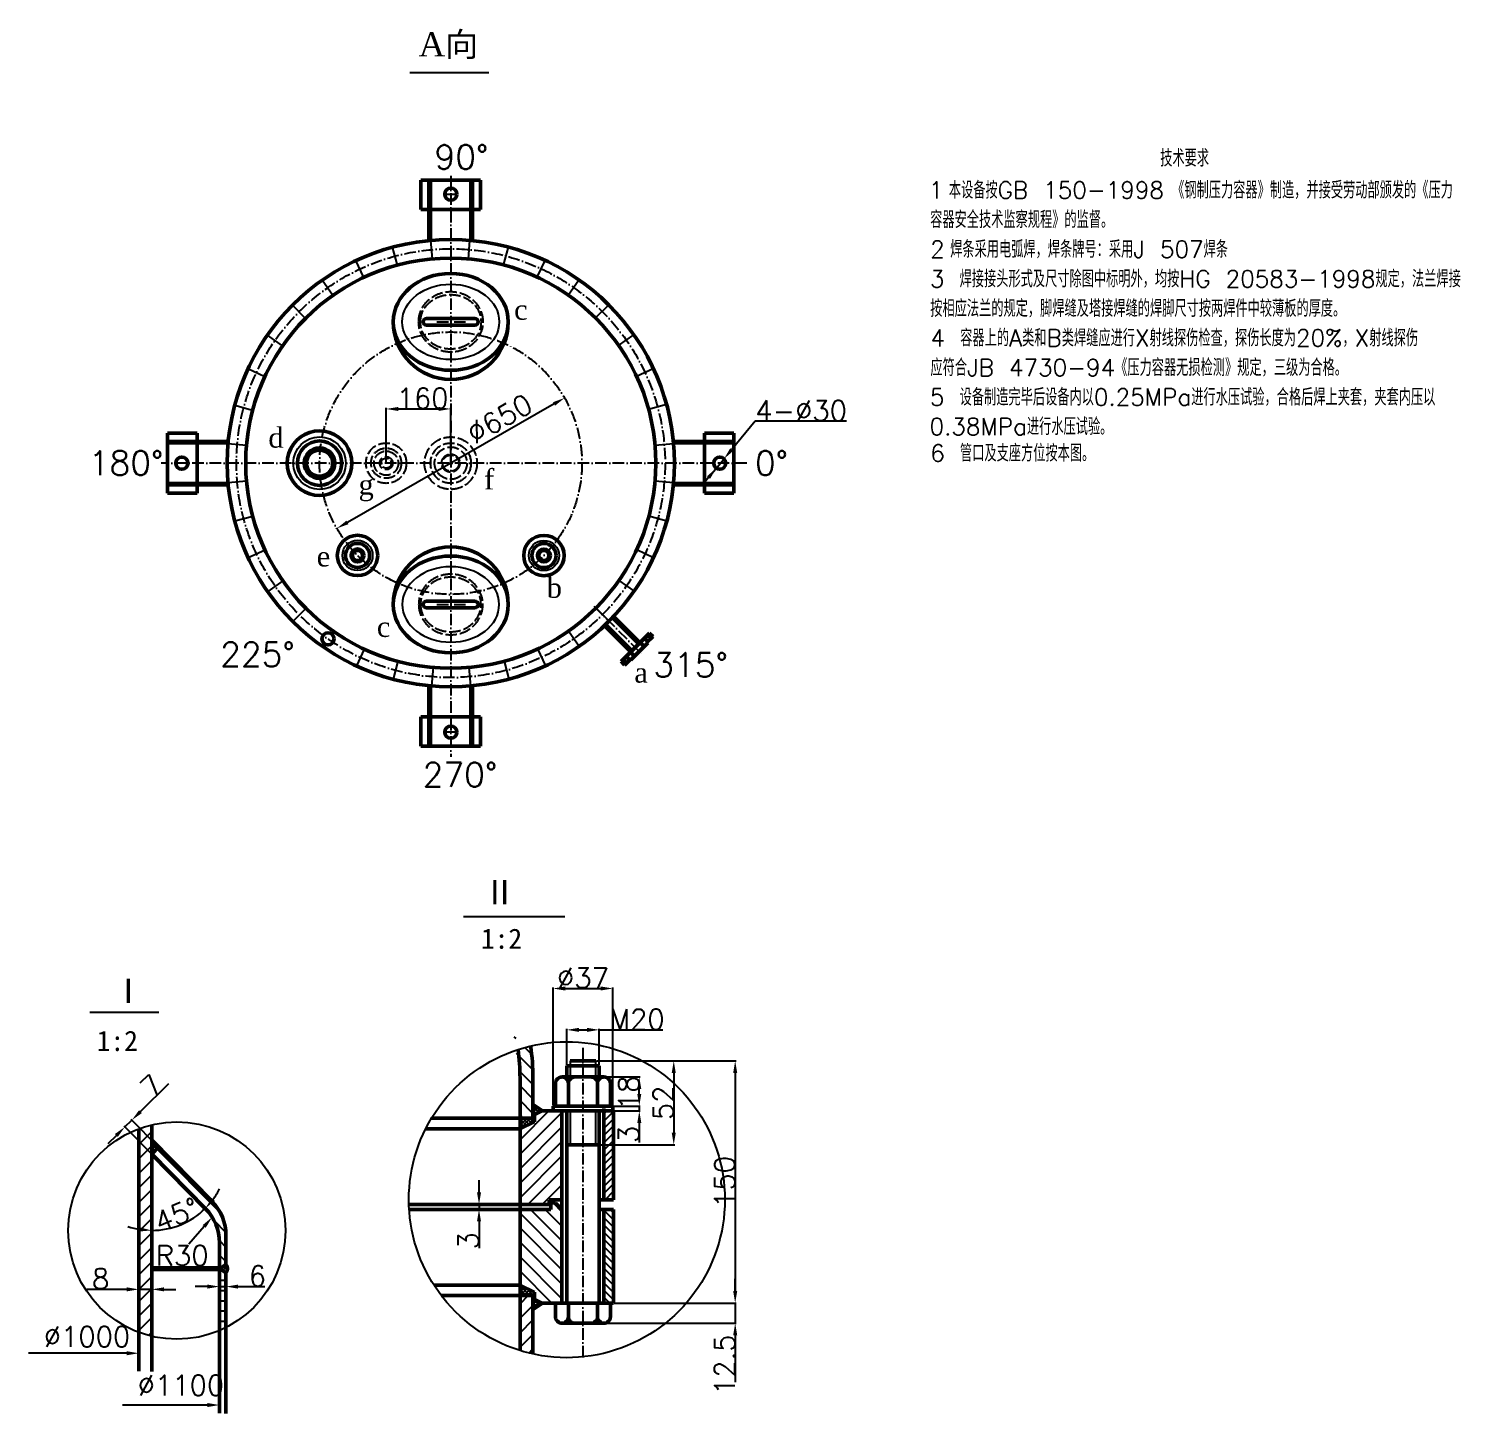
# Model space of a CAD drawing. Header units: millimetres. Extents: x 1843 to 5362, y -55 to 1852.
# Drawn here: x 3589 to 5362, y 137 to 1852 of the extents above; entities that cross this region are included whole.
import ezdxf

# ---------------------------------------------------------------- set-up
doc = ezdxf.new("R2010")
doc.units = ezdxf.units.MM
doc.header["$LTSCALE"] = 1.2
doc.linetypes.add('ACAD_ISO02W100', pattern=[15, 12, -3])
doc.linetypes.add('ACAD_ISO10W100', pattern=[18, 12, -3, 0, -3])
for name, color, linetype in [('中心线', 211, 'ACAD_ISO10W100'), ('剖面线', 2, 'Continuous'), ('填充线', 70, 'Continuous'), ('标注线', 131, 'Continuous'), ('细实线', 7, 'Continuous'), ('虚线', 2, 'ACAD_ISO02W100')]:
    doc.layers.add(name, color=color, linetype=linetype)
doc.layers.add('实体线', color=2, linetype='Continuous', lineweight=50)
doc.styles.get("Standard").update_dxf_attribs({"font": 'txt', "bigfont": 'gbcbig.shx'})
doc.dimstyles.new('ISO-25', dxfattribs={"dimtxt": 25, "dimasz": 15, "dimexe": 1.25, "dimexo": 0.625, "dimtad": 1, "dimdsep": 46, "dimtxsty": 'Standard', "dimcen": 2.5, "dimadec": 0, "dimazin": 0, "dimtfac": 1, "dimtmove": 0, "dimatfit": 3, "dimfxl": 1, "dimarcsym": 0})

# ---------------------------------------------------------------- blocks, each defined once
blk = doc.blocks.new('*D39')
at = {"layer": 'Defpoints', "color": 0}
for p in [(3741.346087718898, 493.9770303544909), (3741.346087718896, 457.6985981135508), (3808.067313643885, 390.0402852366617), (3765.608105355254, 366.3022615968181), (3741.346087718898, 188.2850511931813)]:
    blk.add_point(p, dxfattribs=at)
at = {"layer": '标注线', "color": 0, "lineweight": -2}
for start, end in [(323.6986375462063, 332.7968169986669), (270, 314.6004580937458), (251.8036410950788, 260.9018205475394)]:
    blk.add_arc((3741.346087718898, 457.6985981135492), 94.56180956636989, start, end, dxfattribs=at)
at = {"layer": '标注线', "color": 0}
for points in [[(3819.445841709283, 400.0797311142701), (3815.66374476736, 403.3501657523419), (3807.743489324107, 390.3686576075378)], [(3726.591624538503, 366.8186109571244), (3726.195058523407, 361.8343622278101), (3741.346087718898, 363.1367885471792)]]:
    blk.add_solid(points, dxfattribs=at)
at = {"layer": '标注线', "color": 0, "insert": (3772.248087926344, 382.3525940023278), "char_height": 25, "attachment_point": 5, "rotation": 22.30022904687283}
blk.add_mtext('45°', dxfattribs=at)
blk = doc.blocks.new('qiu')
at = {"layer": '细实线'}
for s, p in [('  技术要求', (-402.6370920980207, 385.3848700346662)), ('1 ', (-651.8466641620698, 345.7682033679994)), ('本设备按GB 150-1998', (-627.0528428054549, 345.7682033679994)), ('《钢制压力容器》制造，并接受劳动部颁发的《压力', (-350.4176066290502, 345.7682033679994)), ('容器安全技术监察规程》的监督。', (-650.1759567521749, 309.1515367013328)), ('2 ', (-650.1965634233193, 272.4182033679995)), ('焊条采用电弧焊，焊条牌号：采用J 507焊条', (-625.4027420667035, 272.4182033679995)), ('3 焊接接头形式及尺寸除图中标明外，均按HG 20583-1998规定，法兰焊接', (-650.4092900855085, 235.8015367013329)), ('按相应法兰的规定，脚焊缝及塔接焊缝的焊脚尺寸按两焊件中较薄板的厚度。', (-650.0592900855081, 199.1848700346663)), ('4 容器上的A类和B类焊缝应进行X射线探伤检查，探伤长度为20%%%，X射线探伤', (-649.7092900855087, 162.5682033679996)), ('应符合JB 4730-94《压力容器无损检测》规定，三级为合格。', (-649.8259567521754, 125.951536701333)), ('5 设备制造完毕后设备内以0.25MPa进行水压试验，合格后焊上夹套，夹套内压以', (-650.4092900855085, 89.33487003466644)), ('0.38MPa进行水压试验。', (-650.9074543968427, 52.83487003466644)), ('6 管口及支座方位按本图。', (-649.9426234188422, 19.9954456098385))]:
    blk.add_text(s, height=21, dxfattribs=at).set_placement(p)

msp = doc.modelspace()

# ---------------------------------------------------------------- hatches: boundary and pattern name
at = {"layer": '填充线'}
h = msp.add_hatch(dxfattribs=at)
h.set_pattern_fill('ANSI31', color=256, scale=4, angle=90, style=0)
h.set_pattern_definition([(135, (-588.7828640429466, -257.4005120936922), (-8.980256121069154, -8.980256121069152), [])])
edge = h.paths.add_edge_path()
edge.add_line((4197.537529479089, 501.9961920849237), (4213.53752947909, 501.9961920849237))
edge.add_line((4213.53752947909, 501.9961920849237), (4213.537529479091, 551.996192084835))
edge.add_spline(control_points=[(4213.537529479088, 551.9961920849237), (4213.537529479088, 565.2235174160419), (4212.549310425937, 578.4505161583277), (4210.581108170858, 591.6217320613239)], knot_values=[3.141592653589793, 3.141592653589793, 3.141592653589793, 3.141592653589793, 3.216182834028429, 3.216182834028429, 3.216182834028429, 3.216182834028429], degree=3, periodic=0)
edge.add_ellipse((4255.53752947909, 401.1758154581316), major_axis=(138.3667716029997, 138.3667716029997), ratio=0.999999999999997, start_angle=418.2820237421103, end_angle=423.0071593513018)
edge.add_ellipse((3197.537529479088, 551.9961920849241), major_axis=(-999.9999999999998, 7.273661547324616e-13), ratio=0.5000000000000001, start_angle=180, end_angle=184.045573651332, ccw=False)
edge.add_line((4197.537529479088, 551.996192084917), (4197.537529479089, 501.9961920849237))
h = msp.add_hatch(dxfattribs=at)
h.set_pattern_fill('ANSI37', color=256, scale=0.5, angle=90, style=0)
h.set_pattern_definition([(135, (-2223.976120673508, -2102.624885894642), (-2.245064030267288, -2.245064030267288), []), (225, (-2223.976120673508, -2102.624885894642), (2.245064030267288, -2.245064030267288), [])])
h.paths.add_polyline_path([(4197.537529479088, 501.9961920849237), (4197.537529479088, 489.1345161449376), (4215.669450493881, 497.6816178422359), (4215.669450493881, 506.4640533898641), (4225.537529479088, 511.1758154581316), (4213.53752947909, 519.1156797993792), (4213.53752947909, 501.9961920849237)])
h.paths.add_polyline_path([(4213.53752947909, 282.3554388313387), (4213.53752947909, 265.2359511168831), (4225.537529479088, 273.1758154581307), (4215.669450493881, 277.8875775263982), (4215.669450493881, 286.6700130740264), (4197.537529479088, 295.2171147713248), (4197.537529479088, 282.3554388313387)])
h = msp.add_hatch(dxfattribs=at)
h.set_pattern_fill('ANSI31', color=256, scale=2, style=0)
h.set_pattern_definition([(45, (-2223.976120673508, -2102.624885894642), (-8.980256121069152, 8.980256121069154), [])])
h.paths.add_polyline_path([(4197.537529479088, 395.1758154581313), (4233.53752947909, 395.1758154581312), (4233.53752947909, 401.1758154581316), (4249.537529479088, 401.1758154581316), (4249.53752947909, 511.1758154581316), (4225.537529479088, 511.1758154581316), (4215.669450493881, 506.4640533898644), (4215.669450493879, 497.6816178422359), (4197.537529479088, 489.1345161449374)])
h = msp.add_hatch(dxfattribs=at)
h.set_pattern_fill('ANSI31', color=256, style=0)
h.set_pattern_definition([(45, (-2223.976120673508, -2102.624885894642), (-4.490128060534576, 4.490128060534577), [])])
h.paths.add_polyline_path([(4301.53752947909, 401.1758154581316), (4313.53752947909, 401.1758154581317), (4313.53752947909, 511.1758154581317), (4301.53752947909, 511.1758154581316)])
h = msp.add_hatch(dxfattribs=at)
h.set_pattern_fill('ANSI37', color=256, scale=0.5, style=0)
h.set_pattern_definition([(45, (-2696.167562433699, -1767.011950803084), (-2.245064030267288, 2.245064030267288), []), (135, (-2696.167562433699, -1767.011950803084), (-2.245064030267288, -2.245064030267288), [])])
h.paths.add_polyline_path([(3741.3460877189, 474.7887505496874), (3741.3460877189, 457.698598113554), (3749.890332903895, 466.1245030630885)])
edge = h.paths.add_edge_path()
edge.add_line((3827.346087718897, 316.7887505496888), (3825.346087718897, 316.7887505496883))
edge.add_line((3825.346087718897, 316.7887505496883), (3825.346087718896, 314.7887505496888))
edge.add_line((3825.346087718896, 314.7887505496888), (3827.346087718897, 314.7887505496888))
edge.add_line((3827.346087718897, 314.7887505496888), (3833.312312746462, 310.5587555871407))
edge.add_ellipse((3827.346087718898, 315.7887505496886), major_axis=(5.610200013716516, 5.610200013716515), ratio=0.9999999999999966, start_angle=273.7621834316794, end_angle=355.8664283997117)
edge.add_line((3833.346087718895, 320.9799631621563), (3827.346087718897, 316.7887505496888))
h = msp.add_hatch(dxfattribs=at)
h.set_pattern_fill('ANSI31', color=256, scale=2, angle=90, style=0)
h.set_pattern_definition([(135, (-2696.167562433699, -1767.011950803084), (-8.980256121069154, -8.980256121069152), [])])
edge = h.paths.add_edge_path()
edge.add_line((3825.346087718898, 347.9107604889391), (3825.346087718897, 342.2140430102609))
edge.add_line((3825.346087718897, 342.2140430102609), (3825.346087718897, 316.7887505496888))
edge.add_line((3825.346087718897, 316.7887505496888), (3827.346087718898, 316.7887505496888))
edge.add_line((3827.346087718898, 316.7887505496888), (3833.346087718894, 320.9799631621557))
edge.add_line((3833.346087718894, 320.9799631621557), (3833.346087718895, 356.8885544438456))
edge.add_ellipse((3773.346087718897, 356.8885544438149), major_axis=(42.42640687119273, 42.42640687119272), ratio=0.999999999999991, start_angle=314.9999999999998, end_angle=359.6004580937469)
edge.add_line((3816.067313643894, 399.0180791914984), (3749.890332903895, 466.1245030630885))
edge.add_line((3749.890332903895, 466.1245030630885), (3741.346087718898, 457.698598113551))
edge.add_line((3741.346087718898, 457.698598113551), (3808.067313643878, 390.040285236669))
edge.add_ellipse((3765.346087718896, 347.9107604889737), major_axis=(42.42640687119273, 42.42640687119272), ratio=0.999999999999991, start_angle=314.9999999999997, end_angle=359.60045809374685, ccw=False)
h = msp.add_hatch(dxfattribs=at)
h.set_pattern_fill('ANSI31', color=256, scale=2, angle=90, style=0)
h.set_pattern_definition([(135, (-2223.976120673508, -2102.624885894642), (-8.980256121069154, -8.980256121069152), [])])
h.paths.add_polyline_path([(4235.53752947909, 389.1758154581311), (4197.53752947909, 389.1758154581311), (4197.53752947909, 295.2171147713243), (4215.669450493881, 286.6700130740265), (4215.669450493882, 277.8875775263983), (4225.537529479087, 273.1758154581316), (4249.537529479088, 273.1758154581316), (4249.53752947909, 389.1758154581339), (4241.537529479088, 397.1758154581316), (4235.53752947909, 397.1758154581316)])
h = msp.add_hatch(dxfattribs=at)
h.set_pattern_fill('ANSI31', color=256, angle=90, style=0)
h.set_pattern_definition([(135, (-2223.976120673508, -2102.624885894642), (-4.490128060534577, -4.490128060534576), [])])
h.paths.add_polyline_path([(4301.537529479088, 273.1758154581316), (4313.537529479088, 273.1758154581316), (4313.537529479088, 389.1758154581316), (4301.537529479087, 389.1758154581316)])
h = msp.add_hatch(dxfattribs=at)
h.set_pattern_fill('ANSI31', color=256, scale=4, style=0)
h.set_pattern_definition([(45, (-399.194707531175, -257.4005120936922), (-8.980256121069152, 8.980256121069154), [])])
edge = h.paths.add_edge_path()
edge.add_line((3741.346087718899, 306.0972245099047), (3725.346087718898, 290.0972245099033))
edge.add_line((3725.346087718898, 290.0972245099033), (3725.346087718898, 236.8647866542235))
edge.add_ellipse((3772.460551968733, 362.9868298350934), major_axis=(-95.2012145869637, 95.20121458696372), ratio=0.9999999999999993, start_angle=474.5161978641509, end_angle=481.6380046200763)
edge.add_line((3741.346087718899, 231.996629315696), (3741.346087718899, 306.0972245099047))
h = msp.add_hatch(dxfattribs=at)
h.set_pattern_fill('ANSI31', color=256, scale=4, angle=135, style=0)
h.set_pattern_definition([(180, (-399.194707531175, -257.4005120936922), (-2.664535259100376e-15, -12.7), [])])
edge = h.paths.add_edge_path()
edge.add_line((3833.346087718895, 310.5348094633197), (3827.346087718897, 314.7887505496888))
edge.add_line((3827.346087718897, 314.7887505496888), (3825.346087718898, 314.7887505496888))
edge.add_line((3825.346087718898, 314.7887505496888), (3825.346087718898, 239.1738150665147))
edge.add_ellipse((3772.460551968733, 362.9868298350934), major_axis=(-95.2012145869637, 95.20121458696372), ratio=0.9999999999999993, start_angle=518.1292837026167, end_angle=521.886666463532)
edge.add_line((3833.346087718895, 242.9056320808989), (3833.346087718895, 310.5348094633197))
h = msp.add_hatch(dxfattribs=at)
h.set_pattern_fill('ANSI31', color=256, scale=4, style=0)
h.set_pattern_definition([(45, (-588.7828640429466, -257.4005120936922), (-8.980256121069152, 8.980256121069154), [])])
edge = h.paths.add_edge_path()
edge.add_ellipse((4255.53752947909, 401.1758154581316), major_axis=(138.3667716029997, 138.3667716029997), ratio=0.999999999999997, start_angle=567.7583711443048, end_angle=572.6058292576769)
edge.add_line((4213.53752947909, 210.0561488414457), (4213.537529479091, 282.3554388313387))
edge.add_line((4213.53752947909, 282.3554388313387), (4197.537529479088, 282.3554388313387))
edge.add_line((4197.537529479088, 282.3554388313387), (4197.537529479089, 214.2888791365335))
at = {"layer": '实体线'}
h = msp.add_hatch(color=256, dxfattribs=at)
h.set_gradient(color1=(51, 51, 51), color2=(51, 51, 51), tint=1)
edge = h.paths.add_edge_path()
edge.add_line((4265.53752947909, 553.1758154581316), (4249.53752947909, 553.1758154581316))
edge.add_ellipse((4249.53752947909, 545.1758154581316), major_axis=(5.656854249492425, 5.656854249492426), ratio=0.9999999999999838, start_angle=314.99999999999955, end_angle=405.00000000000045, ccw=False)
edge.add_ellipse((4265.53752947909, 545.1758154581316), major_axis=(-5.656854249492426, 5.656854249492425), ratio=0.9999999999999839, start_angle=-45.00000000000051, end_angle=45.00000000000051, ccw=False)
edge = h.paths.add_edge_path()
edge.add_line((4301.53752947909, 553.1758154581316), (4285.53752947909, 553.1758154581316))
edge.add_ellipse((4285.53752947909, 545.1758154581316), major_axis=(5.656854249492425, 5.656854249492426), ratio=0.9999999999999838, start_angle=314.99999999999955, end_angle=405.00000000000045, ccw=False)
edge.add_ellipse((4301.53752947909, 545.1758154581316), major_axis=(-5.656854249492426, 5.656854249492425), ratio=0.9999999999999839, start_angle=-45.00000000000051, end_angle=45.00000000000051, ccw=False)
edge = h.paths.add_edge_path()
edge.add_ellipse((4285.53752947909, 256.1758154581316), major_axis=(-5.656854249492426, 5.656854249492425), ratio=0.9999999999999839, start_angle=134.9999999999995, end_angle=225.0000000000005, ccw=False)
edge.add_line((4285.53752947909, 248.1758154581316), (4301.53752947909, 248.1758154581316))
edge.add_ellipse((4301.53752947909, 256.1758154581316), major_axis=(5.656854249492425, 5.656854249492426), ratio=0.9999999999999838, start_angle=134.9999999999995, end_angle=225.0000000000005, ccw=False)
edge = h.paths.add_edge_path()
edge.add_ellipse((4249.53752947909, 256.1758154581318), major_axis=(-5.656854249492426, 5.656854249492425), ratio=0.999999999999998, start_angle=134.9999999999999, end_angle=224.9999999999993, ccw=False)
edge.add_line((4249.53752947909, 248.1758154581316), (4265.53752947909, 248.1758154581316))
edge.add_ellipse((4265.53752947909, 256.1758154581318), major_axis=(5.656854249492425, 5.656854249492426), ratio=0.9999999999999982, start_angle=135.0000000000008, end_angle=225.0000000000001, ccw=False)

# ---------------------------------------------------------------- linework, layer by layer
at = {"layer": '中心线'}
for p, q in [((4111.744761630622, 1669.576595708936), (4111.744761630622, 949.6854265298552)), ((4103.446741577932, 1646.686058084595), (4120.217790289718, 1646.686058084596)), ((4094.447038684226, 1488.540137571044), (4130.143017618275, 1488.540137571044)), ((4478.493933846103, 1313.505083042791), (3752.970574732695, 1313.505083042791)), ((4094.447038684226, 1138.470028514538), (4130.143017618275, 1138.470028514538)), ((4288.891227796952, 1136.566085551623), (4349.644952554577, 1075.883513750415)), ((4120.042781683311, 980.3241080009868), (4103.271732971525, 980.3241080009866)), ((4275.53752947909, 589.1707233563925), (4275.53752947909, 203.5631723675001))]:
    msp.add_line(p, q, dxfattribs=at)
msp.add_circle((4111.744761630622, 1313.505083042791), 162.5, dxfattribs=at)
msp.add_ellipse((4111.744761630622, 1313.505083042791), major_axis=(187.7368504050285, 187.7368504050283), ratio=0.9999999999999996, start_param=5.497787143782138, end_param=11.78097245096172, dxfattribs=at)
at = {"layer": '剖面线'}
for p, q in [((4060.952989691268, 1797.311791481215), (4158.978911233999, 1797.311791481215)), ((4127.424953817906, 751.8549122725603), (4253.194516254942, 751.8549122725602)), ((3664.615142194952, 633.363322593958), (3750.125442282387, 633.363322593958)), ((4259.53752947909, 573.1758154581316), (4259.53752947909, 553.1758154581316)), ((4291.537529479088, 553.1758154581316), (4291.537529479088, 573.1758154581316)), ((4259.53752947909, 511.1758154581316), (4259.53752947909, 469.1758154581316)), ((4291.53752947909, 469.1758154581316), (4291.53752947909, 511.1758154581316))]:
    msp.add_line(p, q, dxfattribs=at)
msp.add_ellipse((4111.744761630622, 1488.540137571044), major_axis=(-60, 0), ratio=0.7782747980715158, dxfattribs=at)
for centre, major_axis, ratio, start_param, end_param in [((3949.244761630622, 1313.505083042791), (-22.98097038856289, 22.98097038856291), 0.9999999999999908, 3.926990816987246, 10.21017612416683), ((3996.249908448453, 1199.193277491355), (13.25825214724793, 13.25825214724793), 0.9999999999999754, 5.497787143782126, 11.78097245096171), ((4227.154105020517, 1199.106947313605), (-13.25825214724794, 13.25825214724794), 0.9999999999999737, 3.926990816987255, 10.21017612416684), ((4255.53752947909, 401.1758154581316), (138.3667716029997, 138.3667716029997), 0.999999999999997, 5.497787143782136, 11.78097245096172), ((3772.460551968733, 362.9868298350934), (-95.2012145869637, 95.20121458696372), 0.9999999999999993, 3.926990816987241, 10.21017612416683)]:
    msp.add_ellipse(centre, major_axis=major_axis, ratio=ratio, start_param=start_param, end_param=end_param, dxfattribs=at)
at = {"layer": '剖面线', "extrusion": (0, 0, -1)}
msp.add_ellipse((4111.744761630622, 1138.470028514538), major_axis=(-60, 6.550982245663348e-14), ratio=0.7782747980715158, dxfattribs=at)
at = {"layer": '填充线'}
for p, q in [((4045.693081830384, 1558.76652639573), (4039.712024210678, 1580.975239770209)), ((4089.285757954068, 1566.510207800881), (4087.252068644773, 1589.420120672676)), ((4133.560839539658, 1566.566456517027), (4135.536311161342, 1589.481462776505)), ((4177.173050637452, 1558.933563455392), (4183.097659484527, 1581.157402232912)), ((4004.107352573669, 1543.57070014258), (3994.360658052764, 1564.403413502009)), ((4218.797256282083, 1543.843450209224), (4228.490986112727, 1564.700861409335)), ((3965.792131523993, 1521.384446532671), (3952.575948482841, 1540.208168423487)), ((4257.168726047907, 1521.754622233542), (4270.337037786479, 1540.611863971288)), ((3931.911607284512, 1492.881883655157), (3915.627502757107, 1509.124664812969)), ((4291.121562242987, 1493.338237388901), (4307.364343400799, 1509.622341916304)), ((3903.495222439869, 1458.929047460075), (3884.637980702124, 1472.097359198648)), ((4319.624125120502, 1459.457713149419), (4338.447847011317, 1472.673896190571)), ((3881.406394464188, 1420.557577694252), (3860.548983264077, 1430.251307524896)), ((4341.81037873041, 1421.142492099742), (4362.64309208984, 1430.889186620647)), ((3866.31628121802, 1378.933372049621), (3844.0924424405, 1384.857980896695)), ((4356.776616883171, 1380.403438115947), (4378.985451716778, 1386.38452844597)), ((3858.683388156385, 1335.321160951828), (3835.768381896907, 1337.296632573512)), ((4364.749886388711, 1335.964086719344), (4387.659799260507, 1337.997776028639)), ((3858.739636872531, 1291.046079366237), (3835.829724000736, 1289.012390056943)), ((4364.806135104857, 1291.689005133754), (4387.721141364335, 1289.71353351207)), ((3866.483318277682, 1247.453403242554), (3844.274604903203, 1241.472345622848)), ((4357.173242043223, 1248.076794035961), (4379.397080820742, 1242.152185188886)), ((4342.083128797055, 1206.45258839133), (4362.940539997166, 1196.758858560686)), ((3881.679144530833, 1205.867673985839), (3860.846431171403, 1196.120979464934)), ((3903.865398140741, 1167.552452936162), (3885.041676249925, 1154.33626989501)), ((4319.994300821372, 1168.081118625506), (4338.851542559118, 1154.912806886933)), ((3932.367961018257, 1133.671928696681), (3916.125179860444, 1117.387824169277)), ((4291.577915976732, 1134.128282430425), (4307.862020504135, 1117.885501272613)), ((4257.697391737249, 1105.625719552911), (4270.913574778401, 1086.801997662095)), ((4004.692266979158, 1083.166715876357), (3994.998537148515, 1062.309304676247)), ((4219.382170687572, 1083.439465943002), (4229.128865208479, 1062.606752583573)), ((4046.316472623792, 1068.076602630189), (4040.391863776716, 1045.85276385267)), ((4177.796441430857, 1068.243639689852), (4183.777499050564, 1046.034926315373)), ((4089.928683721584, 1060.443709568555), (4087.9532120999, 1037.528703309076)), ((4134.203765307174, 1060.499958284701), (4136.237454616469, 1037.590045412906)), ((3725.346087718897, 469.7023469312849), (3741.346087718899, 485.7023469312867)), ((3725.346087718895, 451.7418346891468), (3741.346087718899, 467.7418346891495)), ((3725.346087718896, 433.7813224470087), (3741.346087718899, 449.7813224470115)), ((3725.346087718896, 415.8208102048702), (3741.346087718899, 431.8208102048729)), ((3725.346087718896, 397.8602979627321), (3741.346087718899, 413.860297962734)), ((3725.346087718896, 379.8997857205941), (3741.346087718899, 395.8997857205959)), ((3725.346087718897, 361.9392734784551), (3741.346087718899, 377.9392734784569)), ((3725.346087718897, 343.9787612363166), (3741.346087718899, 359.9787612363184)), ((3725.346087718897, 326.0182489941785), (3741.346087718897, 342.0182489941794)), ((3725.346087718897, 308.0577367520405), (3741.346087718897, 324.0577367520414)), ((3725.346087718896, 290.097224509901), (3741.346087718897, 306.0972245099028))]:
    msp.add_line(p, q, dxfattribs=at)
at = {"layer": '实体线'}
for p, q in [((4148.744761630622, 1664.186058084596), (4074.744761630622, 1664.186058084596)), ((4074.744761630622, 1664.186058084596), (4074.744761630622, 1627.686058084596)), ((4084.744761630622, 1589.186058084596), (4084.744761630622, 1664.186058084596)), ((4084.744761630622, 1664.186058084596), (4138.744761630622, 1664.186058084596)), ((4086.744761630622, 1589.374617424535), (4086.744761630622, 1664.186058084595)), ((4136.744761630622, 1589.374617424535), (4136.744761630622, 1664.186058084595)), ((4138.744761630622, 1589.186058084596), (4138.744761630622, 1664.186058084596)), ((4148.744761630622, 1627.686058084596), (4148.744761630622, 1664.186058084596)), ((4074.744761630622, 1627.686058084596), (4084.744761630621, 1627.686058084596)), ((4086.744761630622, 1627.686058084596), (4136.744761630622, 1627.686058084596)), ((4138.744761630622, 1627.686058084596), (4148.744761630622, 1627.686058084596)), ((4081.744761630622, 1492.540137571044), (4141.744761630622, 1492.540137571044)), ((4081.744761630622, 1484.540137571044), (4141.744761630622, 1484.540137571044)), ((3797.563786588817, 1350.505083042792), (3761.063786588817, 1350.505083042792)), ((3761.063786588817, 1350.505083042792), (3761.063786588817, 1276.505083042792)), ((3797.563786588817, 1340.505083042792), (3797.563786588817, 1350.505083042792)), ((4425.925736672426, 1350.505083042791), (4425.925736672426, 1340.50508304279)), ((4462.425736672426, 1350.50508304279), (4425.925736672426, 1350.505083042791)), ((4462.425736672426, 1276.50508304279), (4462.425736672426, 1350.50508304279)), ((3836.063786588817, 1340.505083042792), (3761.063786588817, 1340.505083042792)), ((3761.063786588817, 1286.505083042792), (3761.063786588817, 1340.505083042792)), ((3835.875227248877, 1338.505083042792), (3761.063786588817, 1338.505083042792)), ((3797.563786588817, 1288.505083042792), (3797.563786588817, 1338.505083042792)), ((4387.425736672426, 1340.505083042791), (4462.425736672426, 1340.50508304279)), ((4387.614296012365, 1338.505083042791), (4462.425736672426, 1338.505083042791)), ((4425.925736672427, 1338.505083042791), (4425.925736672426, 1288.505083042791)), ((3835.875227248877, 1288.505083042792), (3761.063786588817, 1288.505083042792)), ((3836.063786588817, 1286.505083042792), (3761.063786588817, 1286.505083042792)), ((3797.563786588817, 1276.505083042792), (3797.563786588817, 1286.505083042792)), ((4387.425736672426, 1286.505083042791), (4462.425736672426, 1286.50508304279)), ((4387.614296012365, 1288.505083042791), (4462.425736672425, 1288.505083042791)), ((4425.925736672426, 1286.50508304279), (4425.925736672426, 1276.505083042791)), ((3761.063786588817, 1276.505083042792), (3797.563786588817, 1276.505083042792)), ((4425.925736672426, 1276.505083042791), (4462.425736672426, 1276.50508304279)), ((4081.744761630622, 1142.470028514538), (4141.744761630622, 1142.470028514538)), ((4081.744761630622, 1134.470028514538), (4141.744761630622, 1134.470028514538)), ((4312.216655079472, 1122.350643028878), (4344.798823396236, 1089.768474712115)), ((4313.42073841097, 1123.62143343153), (4346.036260263312, 1091.00591157919)), ((4302.120858612695, 1112.293896231838), (4334.722551764327, 1079.692203080205)), ((4303.388622230389, 1113.501006348297), (4335.959988631404, 1080.929639947282)), ((4358.057075543484, 1103.026726859362), (4322.701736484156, 1067.671387800034)), ((4355.58220180933, 1100.551853125209), (4359.824842496449, 1096.309212438089)), ((4358.057075543484, 1103.026726859362), (4362.299716230603, 1098.784086172243)), ((4334.722551764327, 1069.792708143594), (4355.935755199924, 1091.00591157919)), ((4346.213036958608, 1091.182688274487), (4351.162784426915, 1086.232940806181)), ((4351.693114512805, 1096.662765828683), (4355.935755199924, 1092.420125141564)), ((4355.228648418737, 1091.713018360377), (4362.299716230603, 1098.784086172243)), ((4355.228648418737, 1091.713018360377), (4355.935755199924, 1091.005911579191)), ((4322.701736484156, 1067.671387800034), (4326.944377171276, 1063.428747112915)), ((4325.176610218309, 1070.146261534187), (4329.419250905428, 1065.903620847068)), ((4326.944377171276, 1063.428747112915), (4334.015444983141, 1070.499814924781)), ((4329.065697514835, 1074.035348830713), (4333.308338201954, 1069.792708143594)), ((4334.015444983141, 1070.499814924781), (4334.722551764327, 1069.792708143594)), ((4334.545775069031, 1079.515426384909), (4339.495522537336, 1074.565678916603)), ((4084.744761630622, 1037.824108000986), (4084.744761630621, 962.8241080009866)), ((4086.744761630622, 1037.635548661048), (4086.744761630622, 962.8241080009868)), ((4136.744761630622, 1037.635548661048), (4136.744761630622, 962.8241080009866)), ((4138.744761630622, 1037.824108000986), (4138.744761630621, 962.8241080009864)), ((4074.744761630622, 999.3241080009866), (4074.744761630622, 962.8241080009866)), ((4084.744761630621, 999.3241080009867), (4074.744761630622, 999.3241080009866)), ((4136.744761630622, 999.3241080009864), (4086.744761630622, 999.3241080009866)), ((4148.744761630622, 999.3241080009864), (4138.744761630621, 999.3241080009865)), ((4148.744761630622, 962.8241080009864), (4148.744761630622, 999.3241080009864)), ((4074.744761630622, 962.8241080009866), (4148.744761630622, 962.8241080009864)), ((4138.744761630622, 962.8241080009864), (4084.744761630622, 962.8241080009866)), ((4291.53752947909, 573.1758154581316), (4259.537529479092, 573.1758154581316)), ((4197.537529479088, 214.2888791365335), (4197.537529479088, 551.9961920849237)), ((4213.53752947909, 501.9961920849237), (4213.53752947909, 551.9961920849255)), ((4301.53752947909, 553.1758154581316), (4249.53752947909, 553.1758154581316)), ((4295.53752947909, 567.1758154581316), (4255.53752947909, 567.1758154581316)), ((4255.53752947909, 567.1758154581316), (4255.53752947909, 553.1758154581316)), ((4295.537529479088, 553.1758154581316), (4295.537529479088, 567.1758154581316)), ((4241.53752947909, 545.1758154581316), (4241.53752947909, 517.1758154581316)), ((4257.53752947909, 545.1758154581316), (4257.53752947909, 517.1758154581316)), ((4293.53752947909, 517.1758154581316), (4293.53752947909, 545.1758154581316)), ((4309.53752947909, 517.1758154581316), (4309.53752947909, 545.1758154581316)), ((4225.537529479088, 511.1758154581316), (4213.537529479088, 519.1156797993804)), ((4312.53752947909, 517.1758154581316), (4238.53752947909, 517.1758154581316)), ((4238.53752947909, 517.1758154581316), (4238.53752947909, 511.1758154581316)), ((4241.53752947909, 517.1758154581316), (4309.53752947909, 517.1758154581316)), ((4312.53752947909, 511.1758154581316), (4312.53752947909, 517.1758154581316)), ((4213.53752947909, 501.9961920849237), (4087.829513497429, 501.9961920849237)), ((4215.669450493881, 497.6816178422359), (4197.53752947909, 489.1345161449381)), ((4225.537529479088, 511.1758154581316), (4215.669450493881, 506.4640533898641)), ((4215.669450493881, 506.4640533898641), (4215.669450493881, 497.6816178422359)), ((4225.537529479088, 511.1758154581316), (4312.53752947909, 511.1758154581316)), ((4249.53752947909, 511.1758154581316), (4249.537529479088, 273.1758154581316)), ((4255.53752947909, 511.1758154581316), (4255.53752947909, 273.1758154581316)), ((4255.53752947909, 511.1758154581316), (4295.537529479088, 511.1758154581316)), ((4295.53752947909, 273.1758154581316), (4295.537529479088, 511.1758154581316)), ((4301.53752947909, 401.1758154581316), (4301.53752947909, 514.1758154581316)), ((4313.53752947909, 511.1758154581316), (4301.53752947909, 511.1758154581316)), ((4301.53752947909, 511.1758154581316), (4301.53752947909, 401.1758154581316)), ((4313.53752947909, 401.1758154581316), (4313.53752947909, 511.1758154581316)), ((3725.346087718899, 188.6045849668815), (3725.346087718898, 489.1088730159631)), ((3741.346087718899, 188.2850511931815), (3741.346087718899, 493.9770303544908)), ((4197.537529479088, 489.1345161449376), (4080.740521663848, 489.1345161449376)), ((3741.346087718897, 474.7887505496888), (3816.067313643886, 399.0180791915013)), ((3741.346087718897, 457.6985981135508), (3749.890332903895, 466.1245030630889)), ((4255.53752947909, 469.1758154581316), (4295.537529479088, 469.1758154581316)), ((3741.346087718897, 457.6985981135508), (3808.067313643886, 390.0402852366615)), ((4233.53752947909, 395.1758154581312), (4059.949372967319, 395.1758154581312)), ((4249.53752947909, 401.1758154581316), (4233.53752947909, 401.1758154581316)), ((4233.53752947909, 401.1758154581316), (4233.53752947909, 395.1758154581316)), ((4235.53752947909, 397.1758154581316), (4235.53752947909, 389.1758154581316)), ((4235.53752947909, 397.1758154581316), (4241.537529479087, 397.1758154581316)), ((4241.537529479088, 397.1758154581316), (4249.53752947909, 389.1758154581316)), ((4295.53752947909, 401.1758154581316), (4313.53752947909, 401.1758154581316)), ((4235.537529479088, 389.1758154581312), (4060.22565844286, 389.1758154581312)), ((4313.537529479088, 389.1758154581316), (4295.53752947909, 389.1758154581316)), ((4301.537529479087, 389.1758154581316), (4301.537529479088, 273.1758154581316)), ((4301.537529479088, 276.1758154581316), (4301.53752947909, 374.1758154581316)), ((4313.537529479088, 273.1758154581316), (4313.537529479088, 389.1758154581316)), ((3833.346087718895, 320.9799631621568), (3833.346087718895, 356.8885544438149)), ((3825.346087718897, 136.7264882269336), (3825.346087718898, 347.9107604889737)), ((3825.346087718898, 347.9107604889737), (3825.346087718897, 342.2140430102609)), ((3827.346087718898, 316.7887505496888), (3833.346087718895, 320.9799631621563)), ((3741.346087718897, 316.7887505496888), (3827.346087718898, 316.7887505496888)), ((3741.346087718897, 314.7887505496888), (3827.346087718898, 314.7887505496888)), ((3827.346087718898, 314.7887505496888), (3833.312312746462, 310.5587555871407)), ((3833.346087718895, 136.5045897764642), (3833.346087718895, 310.5975379372207)), ((4197.537529479088, 295.2171147713248), (4091.02770996537, 295.2171147713248)), ((4215.669450493881, 286.6700130740264), (4197.53752947909, 295.2171147713243)), ((4215.669450493881, 277.8875775263982), (4215.669450493881, 286.6700130740264)), ((4213.53752947909, 282.3554388313387), (4100.062627755562, 282.3554388313387)), ((4213.53752947909, 210.0561488414453), (4213.53752947909, 282.3554388313387)), ((4225.537529479088, 273.1758154581307), (4213.537529479088, 265.235951116882)), ((4225.537529479088, 273.1758154581307), (4215.669450493881, 277.8875775263982)), ((4309.53752947909, 273.1758154581316), (4225.537529479088, 273.1758154581316)), ((4241.53752947909, 273.1758154581316), (4241.53752947909, 256.1758154581316)), ((4257.53752947909, 273.1758154581316), (4257.53752947909, 256.1758154581316)), ((4293.53752947909, 256.1758154581316), (4293.53752947909, 273.1758154581316)), ((4301.537529479088, 273.1758154581316), (4313.537529479088, 273.1758154581316)), ((4309.53752947909, 256.1758154581316), (4309.53752947909, 273.1758154581316)), ((4249.53752947909, 248.1758154581316), (4301.53752947909, 248.1758154581316))]:
    msp.add_line(p, q, dxfattribs=at)
for centre, radius, start, end in [((4081.744761630622, 1488.540137571044), 4, 90, 270), ((4141.744761630622, 1488.540137571044), 4, 270, 90), ((4111.744761630622, 1488.540137571044), 71.25, 180, 0), ((4111.744761630622, 1138.470028514538), 71.25, 0, 180), ((4081.744761630622, 1138.470028514538), 4, 89.99999999999994, 269.9999999999999), ((4141.744761630622, 1138.470028514538), 4, 269.9999999999999, 89.99999999999994)]:
    msp.add_arc(centre, radius, start, end, dxfattribs=at)
for centre, major_axis, ratio, start_param, end_param in [((4111.744761630622, 1646.686058084596), (-5.303300858899139, 5.30330085889914), 0.9999999999999873, 3.926990816987248, 10.21017612416683), ((4111.744761630622, 1313.505083042791), (195.8685783886738, 195.8685783886737), 0.9999999999999992, 5.497787143782138, 11.78097245096172), ((4111.744761630622, 1313.505083042791), (-179.6051224213831, 179.6051224213832), 0.9999999999999998, 3.926990816987241, 10.21017612416683), ((3949.244761630622, 1313.505083042791), (28.28427124746196, 28.28427124746196), 0.9999999999999956, 5.497787143782136, 11.78097245096172), ((3949.244761630622, 1313.505083042791), (-19.44543648263019, 19.44543648263019), 0.9999999999999865, 3.926990816987249, 10.21017612416684), ((3949.244761630622, 1313.505083042791), (-13.43502884254445, 13.43502884254446), 0.999999999999992, 3.926990816987246, 10.21017612416683), ((3949.244761630622, 1313.505083042791), (-11.49048519428151, 11.49048519428152), 0.9999999999999792, 3.926990816987252, 10.21017612416684), ((3778.563786588817, 1313.505083042792), (-5.303300858899271, 5.303300858899272), 0.9999999999999383, 3.926990816987272, 10.21017612416686), ((4444.925736672426, 1313.50508304279), (-5.303300858899271, 5.303300858899272), 0.9999999999999383, 3.926990816987272, 10.21017612416686), ((3996.249908448453, 1199.193277491355), (17.67766952966395, 17.67766952966395), 0.9999999999999702, 5.497787143782123, 11.78097245096171), ((4227.154105020517, 1199.106947313605), (-17.67766952966376, 17.67766952966376), 0.9999999999999912, 3.926990816987246, 10.21017612416683), ((3996.249908448453, 1199.193277491355), (10.60660171779835, 10.60660171779835), 0.9999999999999737, 5.497787143782125, 11.78097245096171), ((3996.249908448453, 1199.193277491355), (5.656854249492663, 5.656854249492662), 0.9999999999999001, 5.497787143782088, 11.78097245096167), ((4227.154105020517, 1199.106947313605), (-10.6066017177984, 10.60660171779841), 0.9999999999999629, 3.92699081698726, 10.21017612416685), ((4227.154105020517, 1199.106947313605), (-5.656854249492434, 5.656854249492435), 0.9999999999999807, 3.926990816987251, 10.21017612416684), ((3996.249908448453, 1199.193277491355), (4.41941738241602, 4.41941738241602), 0.9999999999999557, 5.497787143782116, 11.7809724509617), ((4227.154105020517, 1199.106947313605), (-4.419417382416163, 4.419417382416163), 0.9999999999998912, 3.926990816987296, 10.21017612416688), ((3959.73664134405, 1095.826922983166), (-5.303300858899271, 5.303300858899272), 0.9999999999999383, 3.926990816987272, 10.21017612416686), ((4111.744761630622, 980.3241080009866), (-5.303300858899201, 5.303300858899203), 0.9999999999999629, 3.92699081698726, 10.21017612416685), ((3197.537529479088, 551.9961920849241), (-999.9999999999998, 7.273661547324616e-13), 0.5000000000000001, 3.141592653589793, 3.212201233937466), ((4249.53752947909, 545.1758154581316), (-5.656854249492425, 5.656854249492426), 0.9999999999999838, -0.7853981633974564, 0.7853981633974563), ((4249.53752947909, 545.1758154581316), (5.656854249492426, 5.656854249492425), 0.9999999999999839, 5.49778714378213, 7.068583470577043), ((4265.53752947909, 545.1758154581316), (-5.656854249492425, 5.656854249492426), 0.9999999999999838, -0.7853981633974564, 0.7853981633974563), ((4285.53752947909, 545.1758154581316), (5.656854249492426, 5.656854249492425), 0.9999999999999839, 5.49778714378213, 7.068583470577043), ((4301.53752947909, 545.1758154581316), (-5.656854249492425, 5.656854249492426), 0.9999999999999838, -0.7853981633974564, 0.7853981633974563), ((4301.53752947909, 545.1758154581316), (5.656854249492426, 5.656854249492425), 0.9999999999999839, 5.49778714378213, 7.068583470577043), ((3773.346087718897, 356.8885544438149), (42.42640687119273, 42.42640687119272), 0.999999999999991, 5.497787143782134, 6.276211985415775), ((3765.346087718896, 347.9107604889737), (42.42640687119273, 42.42640687119272), 0.999999999999991, 5.497787143782134, 6.276211985415775), ((3827.346087718898, 315.7887505496888), (5.610200013716475, 5.610200013716474), 1, 4.784533414676488, 6.211040872887788), ((4249.53752947909, 256.1758154581316), (5.656854249492426, 5.656854249492425), 0.9999999999999839, 2.356194490192337, 3.926990816987249), ((4249.53752947909, 256.1758154581316), (-5.656854249492425, 5.656854249492426), 0.9999999999999838, 2.356194490192337, 3.926990816987249), ((4265.53752947909, 256.1758154581316), (5.656854249492426, 5.656854249492425), 0.9999999999999839, 2.356194490192337, 3.926990816987249), ((4285.53752947909, 256.1758154581316), (-5.656854249492425, 5.656854249492426), 0.9999999999999838, 2.356194490192337, 3.926990816987249), ((4301.53752947909, 256.1758154581316), (5.656854249492426, 5.656854249492425), 0.9999999999999839, 2.356194490192337, 3.926990816987249), ((4301.53752947909, 256.1758154581316), (-5.656854249492425, 5.656854249492426), 0.9999999999999838, 2.356194490192337, 3.926990816987249)]:
    msp.add_ellipse(centre, major_axis=major_axis, ratio=ratio, start_param=start_param, end_param=end_param, dxfattribs=at)
msp.add_ellipse((4111.744761630622, 1488.540137571044), major_axis=(-71.25, 0), ratio=0.8421052631578947, dxfattribs=at)
at = {"layer": '实体线', "extrusion": (0, 0, -1)}
msp.add_ellipse((4111.744761630622, 1138.470028514538), major_axis=(-71.25, 7.779291416725226e-14), ratio=0.8421052631578947, dxfattribs=at)
at = {"layer": '实体线'}
msp.add_open_spline([(4213.537529479088, 551.9961920849237), (4213.537529479088, 565.2235174160419), (4212.549310425937, 578.4505161583277), (4210.581108170858, 591.6217320613239)], degree=3, dxfattribs=at)
at = {"layer": '标注线'}
for p, q in [((4239.697190892633, 1386.884212871626), (3983.792332368611, 1240.125953213956)), ((4031.744761630622, 1314.130083042791), (4031.744761630622, 1381.904630425546)), ((4046.744761630622, 1380.654630425546), (4096.744761630622, 1380.654630425546)), ((4111.744761630622, 1314.130083042791), (4111.744761630622, 1381.904630425546)), ((4488.906817564539, 1365.404865296823), (4459.809474934201, 1330.350273658986)), ((4602.031817564544, 1365.404865296823), (4488.906817564539, 1365.404865296823)), ((4431.068162725574, 1295.724604387097), (4450.229037531326, 1318.80838390169)), ((4431.068162725575, 1295.724604387097), (4425.925736672427, 1289.529342929337)), ((4238.53752947909, 517.8008154581316), (4238.53752947909, 664.0386340915379)), ((4253.53752947909, 662.7886340915379), (4297.53752947909, 662.7886340915379)), ((4312.53752947909, 517.8008154581316), (4312.53752947909, 664.0386340915379)), ((4255.53752947909, 567.8008154581316), (4255.53752947909, 612.8098298366253)), ((4270.53752947909, 611.5598298366253), (4280.53752947909, 611.5598298366253)), ((4295.53752947909, 567.8008154581316), (4295.53752947909, 612.8098298366253)), ((4295.53752947909, 611.5598298366253), (4374.28752947909, 611.5598298366253)), ((4292.162529479088, 573.1758154581316), (4389.212395632429, 573.1758154581316)), ((4292.162529479088, 573.1758154581316), (4465.327758367002, 573.1758154581315)), ((4302.16252947909, 553.1758154581316), (4346.528205201997, 553.1758154581316)), ((4387.962395632429, 558.1758154581316), (4387.962395632429, 484.1758154581316)), ((4464.077758367002, 558.1758154581315), (4464.077758367002, 288.1758154581316)), ((3727.419766338232, 510.2733550155735), (3762.724112762355, 545.088726161232)), ((4345.278205201997, 532.1758154581316), (4345.278205201997, 547.1758154581316)), ((4345.278205201997, 532.1758154581316), (4345.278205201997, 538.1758154581316)), ((4310.16252947909, 517.1758154581316), (4346.528205201997, 517.1758154581316)), ((4310.16252947909, 517.1758154581316), (4346.528205201997, 517.1758154581316)), ((4345.278205201997, 517.1758154581316), (4345.278205201997, 511.1758154581316)), ((3708.195214671988, 491.3150688791152), (3716.739459856984, 499.7409738286515)), ((3749.451483687773, 466.5695158331405), (3715.861761424741, 500.6309993687555)), ((4314.16252947909, 511.1758154581316), (4346.528205201997, 511.1758154581316)), ((3697.514908190741, 480.7826876921936), (3686.834601709493, 470.2503065052715)), ((3740.907238502777, 458.1436108836042), (3707.317516239744, 492.2050944192192)), ((4345.278205201997, 496.1758154581316), (4345.278205201997, 471.943334469855)), ((4296.162529479088, 469.1758154581316), (4389.212395632429, 469.1758154581316)), ((4146.743451223205, 410.1758154581312), (4146.743451223205, 425.1758154581312)), ((4196.912529479088, 395.1758154581312), (4145.493451223205, 395.1758154581312)), ((4146.743451223205, 395.1758154581312), (4146.743451223205, 389.1758154581312)), ((4196.912529479088, 389.1758154581312), (4145.493451223205, 389.1758154581312)), ((4146.743451223205, 374.1758154581312), (4146.743451223205, 341.2591487914645)), ((3806.364378074016, 368.1140673715369), (3787.312708125511, 346.1634056920578)), ((4464.077758367002, 288.1758154581316), (4464.077758367002, 303.1758154581316)), ((3710.346087718898, 290.0972245099028), (3660.762754385564, 290.0972245099028)), ((3725.346087718898, 290.7222245099028), (3725.346087718898, 291.3472245099028)), ((3741.346087718899, 290.0972245099028), (3725.346087718898, 290.0972245099028)), ((3741.346087718899, 290.722224509901), (3741.346087718899, 291.3472245099028)), ((3756.346087718899, 290.0972245099028), (3771.346087718899, 290.0972245099028)), ((3810.346087718898, 293.5422877777441), (3795.346087718898, 293.5422877777441)), ((3825.346087718898, 294.1672877777441), (3825.346087718898, 294.7922877777441)), ((3825.346087718898, 293.5422877777441), (3833.346087718895, 293.5422877777441)), ((3833.346087718895, 294.1672877777441), (3833.346087718895, 294.7922877777441)), ((3848.346087718895, 293.5422877777441), (3881.262754385561, 293.5422877777441)), ((4314.162529479088, 273.1758154581316), (4465.327758367002, 273.1758154581316)), ((4314.787529479088, 273.1758154581316), (4465.327758367002, 273.1758154581316)), ((4464.077758367002, 273.1758154581316), (4464.077758367002, 248.1758154581316)), ((4302.16252947909, 248.1758154581316), (4465.327758367002, 248.1758154581316)), ((4464.077758367002, 233.1758154581316), (4464.077758367002, 175.259148791465)), ((3710.346087718897, 210.9558688639668), (3588.877608977576, 210.9558688639668)), ((3810.346087718897, 146.8477780157432), (3705.009364145897, 146.8477780157432))]:
    msp.add_line(p, q, dxfattribs=at)
for points in [[(4238.466381739602, 1389.060243392739), (4240.928000045664, 1384.708182350513), (4252.75337401931, 1394.269067789812)], [(4046.744761630622, 1383.154630425546), (4046.744761630622, 1378.154630425546), (4031.744761630622, 1380.654630425546)], [(4096.744761630622, 1383.154630425546), (4096.744761630622, 1378.154630425546), (4111.744761630622, 1380.654630425546)], [(4457.885826641318, 1331.947013226132), (4461.733123227084, 1328.75353409184), (4450.229037531326, 1318.80838390169)], [(4429.144514432693, 1297.321343954243), (4432.991811018458, 1294.127864819951), (4440.64860012845, 1307.266494144393)], [(3982.561523215581, 1242.301983735069), (3985.023141521642, 1237.949922692843), (3970.736149241933, 1232.741098295771)], [(4253.53752947909, 665.2886340915379), (4253.53752947909, 660.2886340915379), (4238.53752947909, 662.7886340915379)], [(4297.53752947909, 665.2886340915379), (4297.53752947909, 660.2886340915379), (4312.53752947909, 662.7886340915379)], [(4270.53752947909, 614.0598298366253), (4270.53752947909, 609.0598298366253), (4255.53752947909, 611.5598298366253)], [(4280.53752947909, 614.0598298366253), (4280.53752947909, 609.0598298366253), (4295.53752947909, 611.5598298366253)], [(4385.462395632429, 558.1758154581316), (4390.462395632429, 558.1758154581316), (4387.962395632429, 573.1758154581316)], [(4461.577758367002, 558.1758154581315), (4466.577758367002, 558.1758154581315), (4464.077758367002, 573.1758154581315)], [(4342.778205201997, 538.1758154581316), (4347.778205201997, 538.1758154581316), (4345.278205201997, 553.1758154581316)], [(4342.778205201997, 532.1758154581316), (4347.778205201997, 532.1758154581316), (4345.278205201997, 517.1758154581316)], [(4342.778205201997, 532.1758154581316), (4347.778205201997, 532.1758154581316), (4345.278205201997, 517.1758154581316)], [(3725.664369473745, 512.0534060957814), (3729.175163202719, 508.4933039353657), (3716.739459856984, 499.7409738286515)], [(4342.778205201997, 496.1758154581316), (4347.778205201997, 496.1758154581316), (4345.278205201997, 511.1758154581316)], [(3695.759511326254, 482.5627387724014), (3699.270305055227, 479.0026366119857), (3708.195214671988, 491.3150688791152)], [(4385.462395632429, 484.1758154581316), (4390.462395632429, 484.1758154581316), (4387.962395632429, 469.1758154581316)], [(4144.243451223205, 410.1758154581312), (4149.243451223205, 410.1758154581312), (4146.743451223205, 395.1758154581312)], [(3804.476337732554, 369.7527569910227), (3808.252418415479, 366.4753777520511), (3816.196515790932, 379.4423094203118)], [(4144.243451223205, 374.1758154581312), (4149.243451223205, 374.1758154581312), (4146.743451223205, 389.1758154581312)], [(3710.346087718898, 292.5972245099028), (3710.346087718898, 287.5972245099028), (3725.346087718898, 290.0972245099028)], [(3756.346087718899, 292.5972245099028), (3756.346087718899, 287.5972245099028), (3741.346087718899, 290.0972245099028)], [(3810.346087718898, 296.0422877777441), (3810.346087718898, 291.0422877777441), (3825.346087718898, 293.5422877777441)], [(3848.346087718895, 296.0422877777441), (3848.346087718895, 291.0422877777441), (3833.346087718895, 293.5422877777441)], [(4461.577758367002, 288.1758154581316), (4466.577758367002, 288.1758154581316), (4464.077758367002, 273.1758154581316)], [(4461.577758367002, 288.1758154581316), (4466.577758367002, 288.1758154581316), (4464.077758367002, 273.1758154581316)], [(4461.577758367002, 233.1758154581316), (4466.577758367002, 233.1758154581316), (4464.077758367002, 248.1758154581316)], [(3710.346087718897, 213.4558688639668), (3710.346087718897, 208.4558688639668), (3725.346087718897, 210.9558688639668)], [(3810.346087718897, 149.3477780157432), (3810.346087718897, 144.3477780157432), (3825.346087718897, 146.8477780157432)]]:
    msp.add_solid(points, dxfattribs=at)
at = {"layer": '虚线'}
for major_axis, ratio in [((-39.75, 0), 0.9433962264150944), ((-37.5, 0), 0.8997567310273977)]:
    msp.add_ellipse((4111.744761630622, 1488.540137571044), major_axis=major_axis, ratio=ratio, dxfattribs=at)
for centre, major_axis, ratio, start_param, end_param in [((4031.744761630622, 1313.505083042791), (-17.67766952966376, 17.67766952966376), 0.9999999999999912, 3.926990816987246, 10.21017612416683), ((4031.744761630622, 1313.505083042791), (-13.25825214724794, 13.25825214724794), 0.9999999999999737, 3.926990816987255, 10.21017612416684), ((4111.744761630622, 1313.505083042791), (-22.98097038856289, 22.98097038856291), 0.9999999999999908, 3.926990816987246, 10.21017612416683), ((4111.744761630622, 1313.505083042791), (-17.67766952966376, 17.67766952966376), 0.9999999999999912, 3.926990816987246, 10.21017612416683), ((4111.744761630622, 1313.505083042791), (14.14213562373098, 14.14213562373098), 0.9999999999999956, 5.497787143782136, 11.78097245096172), ((4031.744761630622, 1313.505083042791), (10.60660171779835, 10.60660171779835), 0.9999999999999737, 5.497787143782125, 11.78097245096171), ((4031.744761630622, 1313.505083042791), (-5.656854249492434, 5.656854249492435), 0.9999999999999807, 3.926990816987251, 10.21017612416684), ((4031.744761630622, 1313.505083042791), (4.41941738241602, 4.41941738241602), 0.9999999999999557, 5.497787143782116, 11.7809724509617), ((4111.744761630622, 1313.505083042791), (-7.954951288348671, 7.954951288348672), 0.9999999999999969, 3.926990816987243, 10.21017612416683), ((4111.744761630622, 1313.505083042791), (-7.07106781186569, 7.07106781186569), 0.9999999999999384, 3.926990816987272, 10.21017612416686)]:
    msp.add_ellipse(centre, major_axis=major_axis, ratio=ratio, start_param=start_param, end_param=end_param, dxfattribs=at)
at = {"layer": '虚线', "extrusion": (0, 0, -1)}
for major_axis, ratio in [((-39.75, 4.340025737751968e-14), 0.9433962264150944), ((-37.5, 4.094363903539593e-14), 0.8997567310273977)]:
    msp.add_ellipse((4111.744761630622, 1138.470028514538), major_axis=major_axis, ratio=ratio, dxfattribs=at)

# ---------------------------------------------------------------- block references
at = {"layer": '标注线'}
msp.add_blockref('qiu', (5355.748924929589, 1295.502208797343), dxfattribs=at)

# ---------------------------------------------------------------- texts
at = {"layer": '剖面线', "char_height": 25, "width": 126.2413063060994, "attachment_point": 1}
for insert in [(4149.160640259986, 737.0260400966185), (3673.222505086139, 610.4438002581942)]:
    msp.add_mtext('{\\fSimSun|b0|i0|c134|p2;1:2}', dxfattribs=dict(at, insert=insert))
at = {"layer": '标注线'}
msp.add_text('160', height=25, dxfattribs=at).set_placement((4044.661428297289, 1381.279630425546))
at = {"layer": '标注线', "attachment_point": 1}
for s, insert, char_height, width in [('{\\fTimes New Roman|b0|i0|c186|p18;A\\fSimSun|b0|i0|c134|p2;向}', (4072.020654851403, 1847.300714963956), 30, 169.7440193929615), ('90%%D', (4091.618461571023, 1707.732940853707), 30, 169.7440193929615), ('{\\fTimes New Roman|b0|i0|c186|p18;c}', (4190.181254375027, 1516.095669326371), 25, 49.2806740327851), ('{\\fTimes New Roman|b0|i0|c186|p18;d}', (3885.806817273477, 1357.663538200502), 25, 49.2806740327851), ('180%%D', (3663.317960269387, 1328.709556496307), 30, 169.7440193929615), ('0%%D', (4488.55371292095, 1328.620871370157), 30, 169.7440193929615), ('{\\fTimes New Roman|b0|i0|c186|p18;f}', (4152.943979425084, 1305.930593425665), 25, 49.2806740327851), ('{\\fTimes New Roman|b0|i0|c186|p18;g}', (3997.518720029492, 1299.46397755555), 25, 49.2806740327851), ('{\\fTimes New Roman|b0|i0|c186|p18;e}', (3945.71030023096, 1210.547985960704), 25, 49.2806740327851), ('{\\fTimes New Roman|b0|i0|c186|p18;b}', (4230.656583154151, 1171.748281833055), 25, 49.2806740327851), ('{\\fTimes New Roman|b0|i0|c186|p18;c}', (4020.184902068303, 1123.248647220016), 25, 49.2806740327851), ('225%%D', (3826.110045773823, 1091.615938642163), 30, 169.7440193929615), ('315%%D', (4362.541822558314, 1078.706750459339), 30, 169.7440193929615), ('{\\fTimes New Roman|b0|i0|c186|p18;a}', (4339.130458049712, 1066.665743882703), 25, 49.2806740327851), ('270%%D', (4076.942915262254, 942.6134361469076), 30, 169.7440193929615), ('{\\fSimSun|b0|i0|c134|p2;Ⅱ}', (4151.945746039259, 797.0604978288225), 30, 169.7440193929615), ('{\\fSimSun|b0|i0|c134|p2;Ⅰ}', (3691.853479935865, 674.9990528619196), 30, 169.7440193929615), ('R30', (3746.470960366566, 344.5390712570584), 25, 46.48242402797359), ('%%C1000', (3607.607908922683, 244.038215311673), 25, 46.48242402797359), ('%%C1100', (3723.999412472179, 183.709272531089), 25, 46.48242402797359)]:
    msp.add_mtext(s, dxfattribs=dict(at, insert=insert, char_height=char_height, width=width))
at = {"layer": '标注线', "char_height": 25, "attachment_point": 5}
for s, insert, rotation in [('∅650', (4172.240884777746, 1368.554843189866), 29.49342383919431), ('7', (3741.19625925236, 542.2924993529555), 44.600458093745495), ('18', (4332.153205201997, 533.5227256906015), 90), ('52', (4374.837395632429, 521.1758154581323), 90), ('3', (4332.153205201997, 482.122596420086), 90), ('150', (4450.952758367002, 423.1758154581323), 90), ('3', (4133.618451223205, 350.2174821247986), 90), ('12.5', (4450.952758367002, 196.717482124799), 90)]:
    msp.add_mtext(s, dxfattribs=dict(at, insert=insert, rotation=rotation))
for s, insert in [('4-∅30', (4545.781817564544, 1378.529865296822)), ('%%C37', (4275.53752947909, 675.9136340915379)), ('M20', (4342.41252947909, 624.6848298366253)), ('8', (3678.054421052231, 303.2222245099028)), ('6', (3872.304421052229, 306.6672877777441))]:
    msp.add_mtext(s, dxfattribs=dict(at, insert=insert))

# ---------------------------------------------------------------- dimensions: what is measured, and where the dimension line sits
at = {"layer": '标注线'}
dim = msp.add_angular_dim_2l(base=(3765.608105355254, 366.3022615968181), line1=((3741.346087718899, 188.2850511931815), (3741.346087718899, 493.9770303544908)), line2=((3741.346087718897, 457.6985981135508), (3808.067313643886, 390.0402852366615)), dimstyle='ISO-25', dxfattribs=at)
dim.commit()
dim.dimension.update_dxf_attribs({"geometry": '*D39', "text_midpoint": (3772.248087926344, 382.3525940023279)})

doc.saveas('drawing.dxf')
